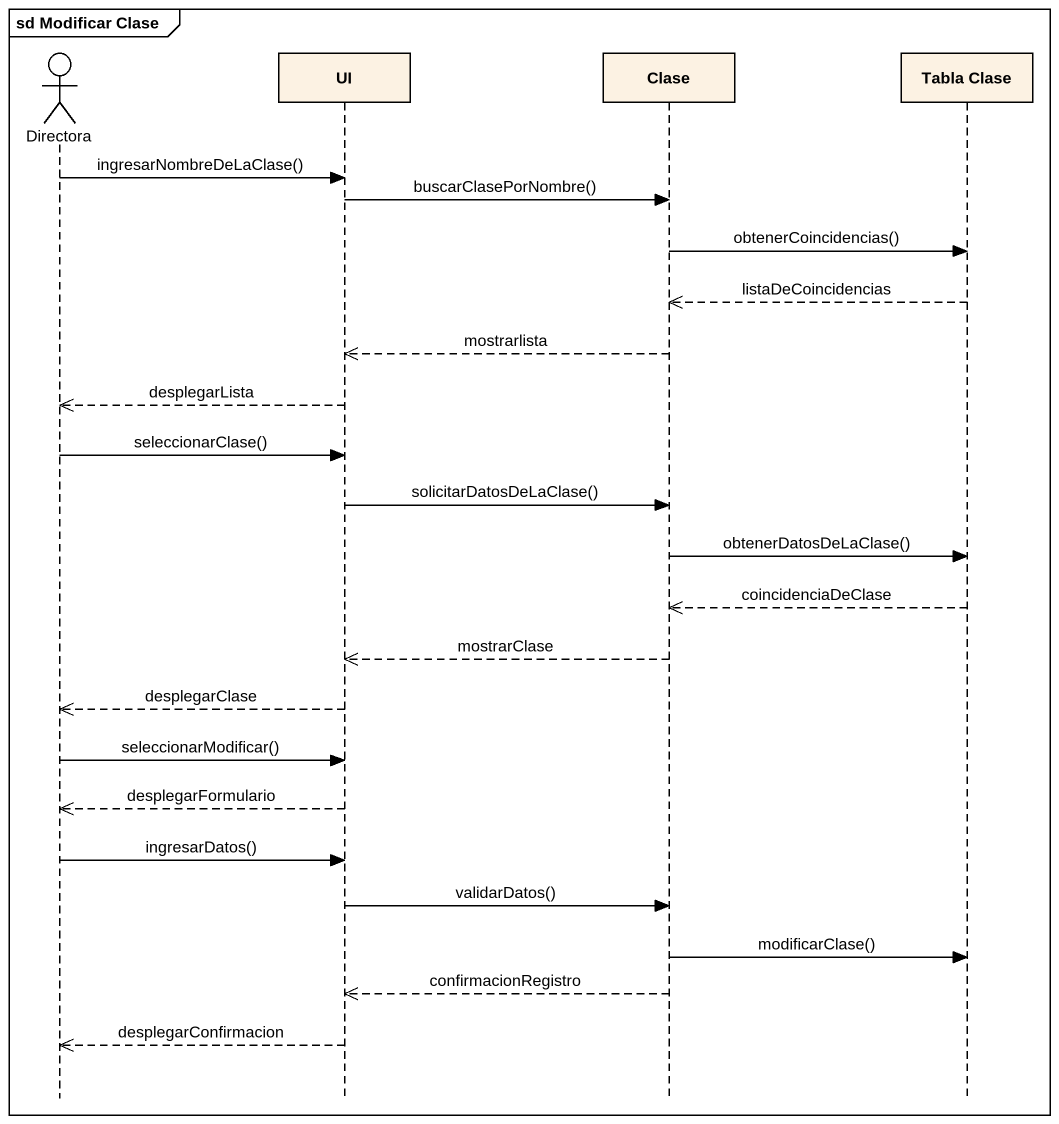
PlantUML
@startuml
mainframe sd Modificar Clase
hide footbox
actor Directora
participant UI
participant Clase
participant "Tabla Clase" as Tabla_Clase

Directora -> UI : ingresarNombreDeLaClase()
UI -> Clase : buscarClasePorNombre()
Clase -> Tabla_Clase : obtenerCoincidencias()
Tabla_Clase -->> Clase : listaDeCoincidencias
Clase -->> UI : mostrarlista
UI -->> Directora : desplegarLista
Directora -> UI : seleccionarClase()
UI -> Clase : solicitarDatosDeLaClase()
Clase -> Tabla_Clase : obtenerDatosDeLaClase()
Tabla_Clase -->> Clase : coincidenciaDeClase
Clase -->> UI : mostrarClase
UI -->> Directora : desplegarClase
Directora -> UI : seleccionarModificar()
UI -->> Directora : desplegarFormulario
Directora -> UI : ingresarDatos()
UI -> Clase : validarDatos()
Clase -> Tabla_Clase : modificarClase()
Clase -->> UI : confirmacionRegistro
UI -->> Directora : desplegarConfirmacion
@enduml
